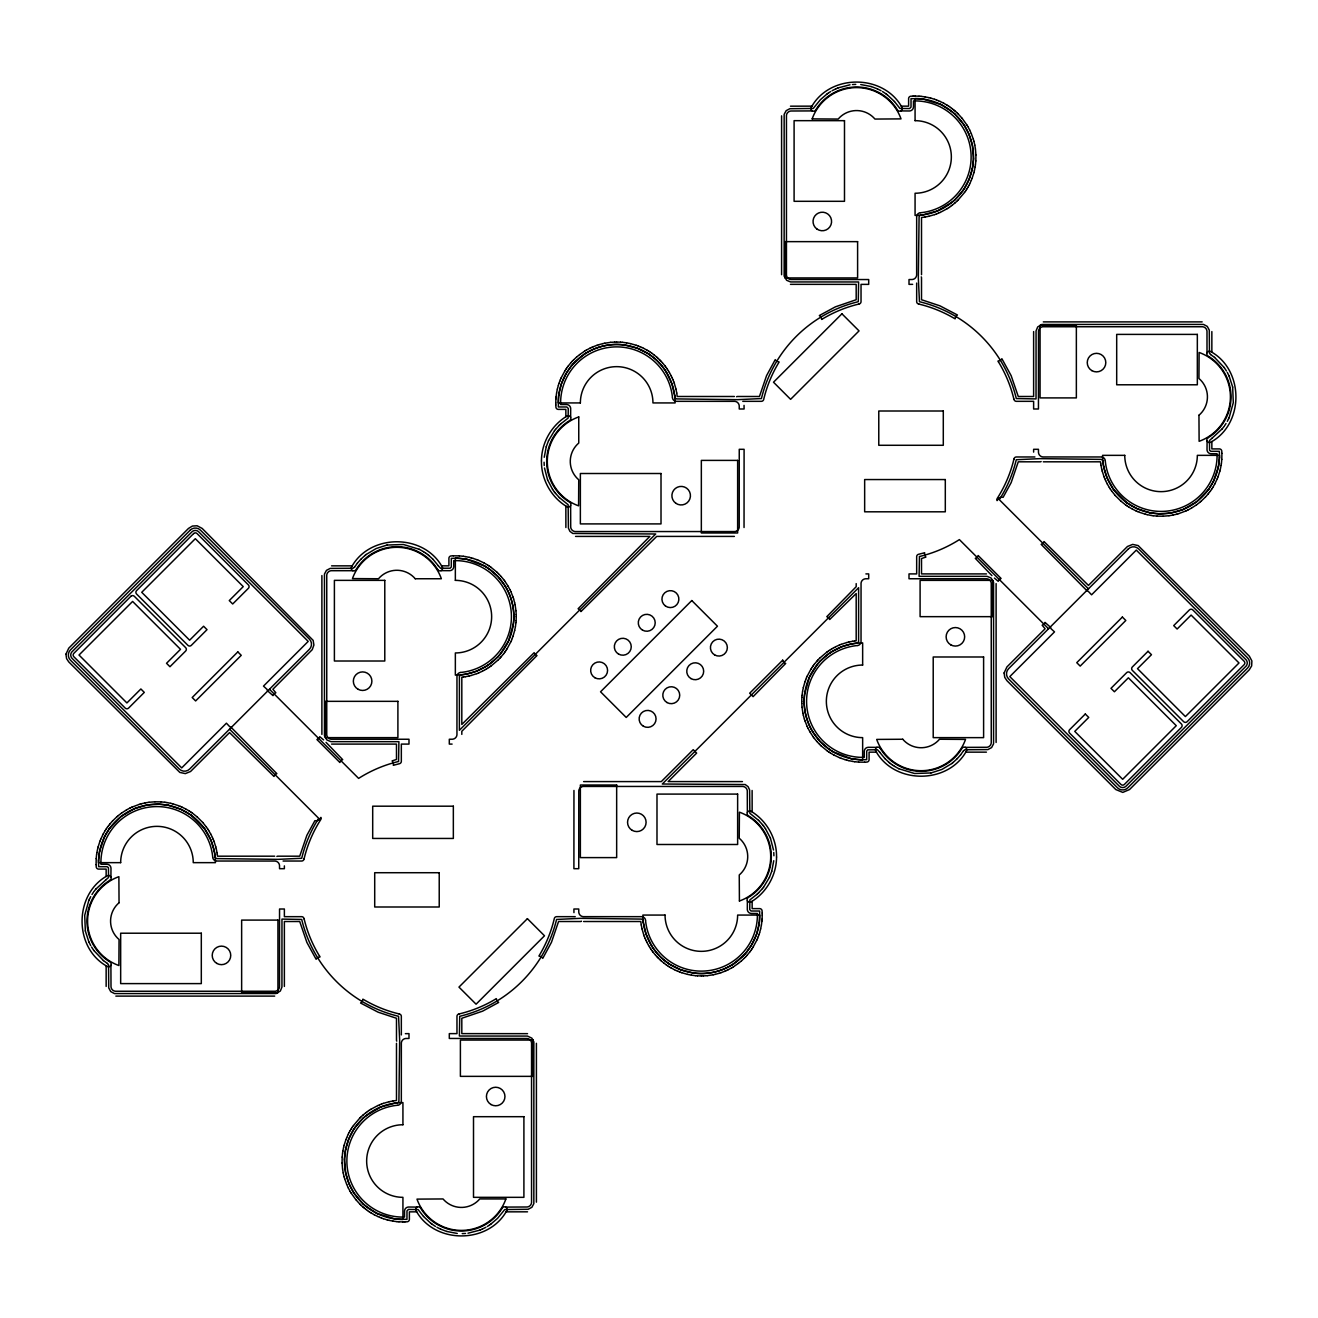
<?xml version="1.0" encoding="UTF-8"?>
<svg xmlns="http://www.w3.org/2000/svg" width="1318" height="1318" viewBox="0 0 1318 1318"><rect width="100%" height="100%" fill="white"/><g stroke="black" fill="none" stroke-linecap="round" stroke-linejoin="round"><path stroke-width="1.5" d="M98.52 860.736L98.636 866.667L107.104 866.684L108.438 867.672L108.537 877.491L106.099 879.666M344.492 1159.148L345.58 1172.443L348.908 1183.416M516.244 616.709L516.129 620.597M555.768 402.88L555.899 399.008M762.232 915.12L762.101 918.992M801.756 701.291L801.871 697.403M973.508 158.852L972.42 145.557L969.092 134.584M1219.48 457.264L1219.364 451.333L1210.896 451.316L1209.562 450.328L1209.463 440.509L1211.901 438.334M96.198 858.71L96.099 864.575M98.52 860.72L99.608 851.247M342.169 1157.122L342.07 1162.987M344.492 1159.115L345.58 1149.658M573.956 790.471L573.907 868.694L578.75 868.694L578.783 790.784A4.844 4.844 0 0 1 583.116 786.451L742.94 786.451A4.844 4.844 0 0 1 747.29 790.784L747.372 812.382M744.044 527.529L744.093 449.306L739.25 449.306L739.217 527.216A4.844 4.844 0 0 1 734.884 531.549L575.06 531.549A4.844 4.844 0 0 1 570.71 527.216L570.628 505.618M973.508 158.885L972.42 168.342M975.831 160.878L975.93 155.013M1219.48 457.28L1218.392 466.753M1221.802 459.29L1221.901 453.425M96.198 858.611L96.576 854.739M342.186 1157.006L342.565 1153.151M515.964 622.574L516.112 620.696M555.899 398.909L556.064 397.015M761.936 920.985L762.101 919.091M801.888 697.304L802.036 695.426M975.814 160.994L975.435 164.849M1221.802 459.389L1221.424 463.261M544.235 457.28L546.245 446.786M773.765 860.72L771.755 871.214M513.328 624.271C515.107 610.992 512.125 597.153 505.025 585.802M515.948 622.673L515.437 626.528M556.064 396.916L556.575 393.077M558.684 395.318L558.338 406.965L566.822 406.982L568.256 408.432L568.14 418.086L561.254 423.506M759.316 922.682L759.662 911.035L751.029 911.002L749.744 909.568L749.86 899.914L756.746 894.494M761.936 921.084L761.425 924.923M802.052 695.327L802.563 691.472M804.672 693.729C802.893 707.008 805.875 720.847 812.975 732.198M96.593 854.641L96.873 852.779M342.581 1153.052L342.845 1151.174M513.328 624.304L508.616 640.779L500.56 653.744M558.684 395.285L561.287 384.148L566.015 373.719M759.316 922.715L756.713 933.852L751.985 944.281M804.672 693.696L809.384 677.221L817.44 664.256M975.155 166.826L975.419 164.948M1221.127 465.221L1221.407 463.359M96.889 852.664L97.647 848.858M342.861 1151.075L343.619 1147.27M556.591 392.962L557.349 389.156M515.42 626.627L514.679 630.432M802.58 691.373L803.321 687.568M761.409 925.038L760.651 928.844M975.139 166.925L974.381 170.73M1221.111 465.336L1220.353 469.142M99.608 851.214L104.501 836.798M345.596 1149.625L348.908 1138.686L353.273 1130.185M972.404 168.375L969.092 179.314L964.727 187.815M1218.392 466.786L1213.499 481.202M304.063 858.825L303.997 859.155A2.422 2.422 0 0 1 301.641 861.033L283.073 861.033M1013.937 459.175L1014.003 458.845A2.422 2.422 0 0 1 1016.359 456.967L1034.927 456.967M97.664 848.759L98.125 846.93M343.652 1147.171L344.113 1145.342M557.366 389.057L558.371 385.317M514.646 630.531L513.031 636.182M803.354 687.469L804.969 681.818M760.634 928.943L759.629 932.683M973.887 172.658L974.348 170.829M1219.875 471.07L1220.336 469.241M98.158 846.831L99.954 841.246M344.13 1145.227L345.926 1139.642M973.87 172.773L972.074 178.358M1219.842 471.169L1218.046 476.754M546.245 446.769L548.568 440.607M771.755 871.231L769.432 877.393M558.404 385.218L558.98 383.423M759.02 934.577L759.596 932.782M559.013 383.307L559.656 381.545M512.372 638.06L512.999 636.281M805.001 681.719L805.627 679.94M758.344 936.455L758.987 934.693M99.987 841.148L100.679 839.385M559.689 381.446L560.381 379.683M511.631 639.905L512.323 638.159M345.975 1139.543L346.667 1137.796M971.333 180.204L972.025 178.457M805.677 679.841L806.369 678.095M757.619 938.317L758.311 936.554M1217.321 478.615L1218.013 476.852M100.728 839.286L103.232 833.981M110.91 965.32L111.009 986.918A4.844 4.844 0 0 0 115.358 991.251L275.182 991.251A4.844 4.844 0 0 0 279.515 986.918L279.548 909.008L284.375 909.008L284.375 916.669L301.641 916.669A2.422 2.422 0 0 1 303.997 918.547L304.063 918.877M560.43 379.584L561.171 377.854M510.84 641.734L511.598 640.004M346.7 1137.698L348.298 1134.155M971.3 180.302L969.702 183.845M806.402 677.996L807.16 676.266M756.829 940.146L757.57 938.416M1207.008 352.829L1206.991 331.082A4.844 4.844 0 0 0 1202.642 326.749L1042.818 326.749A4.844 4.844 0 0 0 1038.485 331.082L1038.452 408.992L1033.625 408.992L1033.625 401.331L1016.359 401.331A2.422 2.422 0 0 1 1014.003 399.453L1013.937 399.123M1217.272 478.714L1214.768 484.019M88.866 900.309L84.698 915.351L85.34 930.936M1229.134 417.691L1233.302 402.649L1232.659 387.064M88.866 900.309L89.558 898.827M548.568 440.607L554.483 430.722M769.432 877.393L763.517 887.278M1229.134 417.691L1228.442 419.173M561.221 377.755L564.928 370.836M510.807 641.833L507.101 648.769M807.193 676.167L810.899 669.231M756.779 940.245L753.072 947.164M89.575 898.81L90.711 896.635M1228.425 419.19L1227.289 421.365M104.517 836.765L109.427 828.594M348.347 1134.073L349.204 1132.393M968.796 185.607L969.653 183.927M1213.483 481.235L1208.573 489.406M103.282 833.899L105.226 830.538M349.27 1132.294L350.176 1130.646M967.824 187.354L968.73 185.706M1214.718 484.101L1212.774 487.462M566.032 373.686L571.452 365.86M350.226 1130.547L351.198 1128.933M966.802 189.067L967.774 187.453M751.968 944.314L746.548 952.14M91.98 894.494L93.331 892.434M354.526 567.168L352.944 568.272L330.192 568.404L326.452 570.365L324.459 574.071L324.459 735.856L326.93 739.991L330.884 741.639L398.909 741.672L398.547 761.425M963.474 750.832L964.908 749.744L987.89 749.58L991.597 747.57L993.558 743.846L993.558 582.21L991.07 578.009L987.116 576.361L919.091 576.328L919.453 556.575M1226.02 423.506L1224.669 425.566M105.275 830.439L106.297 828.857M564.977 370.737L565.999 369.155M506.013 650.449L507.035 648.851M351.263 1128.851L352.285 1127.252M353.29 1130.152L354.311 1128.57M963.689 189.43L964.71 187.848M965.715 190.748L966.737 189.149M810.965 669.149L811.987 667.551M752.001 948.845L753.023 947.263M1211.703 489.143L1212.725 487.561M354.526 567.152L357.409 563.148M963.474 750.848L960.591 754.852M106.363 828.775L107.433 827.21M566.065 369.056L567.135 367.508M504.876 652.081L505.964 650.532M962.601 190.995L963.672 189.446M964.595 192.379L965.666 190.83M352.334 1127.17L353.405 1125.621M354.328 1128.554L355.399 1127.005M812.036 667.468L813.124 665.919M750.865 950.492L751.935 948.944M1210.567 490.79L1211.637 489.225M93.809 891.742L95.802 889.139M1224.191 426.258L1222.198 428.861M107.499 827.127L108.62 825.612M109.443 828.577L121.355 816.254L134.568 808.626M567.201 367.425L568.322 365.91M503.707 653.679L504.827 652.163M962.585 191.028L955.039 199.628M964.529 192.461L958.153 199.974M353.471 1125.539L359.847 1118.026M355.415 1126.972L362.961 1118.372M813.173 665.837L814.293 664.321M749.678 952.09L750.799 950.575M1208.557 489.423L1196.645 501.746L1183.432 509.374M1209.38 492.388L1210.501 490.873M554.499 430.722L555.504 429.437M763.501 887.278L762.496 888.563M108.686 825.529L109.855 824.047M568.387 365.827L570.842 362.829M503.641 653.761L501.169 656.759M814.359 664.239L816.831 661.241M749.612 952.173L747.158 955.171M1208.145 493.953L1209.314 492.471M357.409 563.132L360.671 559.425M960.591 754.868L957.329 758.575M95.819 889.123L106.083 879.666M555.521 429.421L559.425 425.187M762.479 888.579L758.575 892.813M1222.181 428.877L1211.917 438.334M109.921 823.964L112.475 821.048M571.468 365.827L573.973 362.977M500.543 653.761L498.039 656.628M817.457 664.239L819.961 661.372M746.532 952.173L744.027 955.023M1208.079 494.036L1205.525 496.952M570.908 362.747L572.177 361.346M499.835 658.242L501.104 656.842M816.896 661.158L818.165 659.758M745.823 956.654L747.092 955.253M112.557 820.982L116.775 816.896M572.259 361.28L573.561 359.913M573.989 362.961L584.171 354.328M498.023 656.644L489.423 664.173M498.451 659.675L499.769 658.325M818.231 659.675L819.549 658.325M819.977 661.356L828.577 653.827M744.011 955.039L733.829 963.672M744.439 958.087L745.741 956.72M1205.443 497.018L1201.225 501.104M360.671 559.425L364.905 555.521M957.329 758.575L953.095 762.479M573.643 359.847L576.477 357.194M956.72 201.357L958.087 200.056M498.385 659.758L490.873 666.117M819.615 658.242L827.127 651.883M359.913 1117.944L361.28 1116.643M744.357 958.153L741.523 960.806M559.425 425.187L561.237 423.523M758.575 892.813L756.763 894.477M955.023 199.644L952.173 202.148M955.253 202.708L956.654 201.44M361.346 1116.56L362.747 1115.292M362.977 1118.356L365.827 1115.852M576.559 357.129L579.558 354.657M116.841 816.831L118.29 815.611M955.171 202.774L952.173 205.229M362.829 1115.226L365.827 1112.771M1199.71 502.389L1201.159 501.169M741.441 960.871L738.442 963.343M364.921 555.504L366.19 554.499M953.079 762.496L951.81 763.501M118.373 815.545L121.454 813.173M952.14 202.165L937.444 210.962L922.715 214.916M365.86 1115.835L380.556 1107.038L395.285 1103.084M1199.627 502.455L1196.546 504.827M366.206 554.483L376.075 548.568L387.047 545.042M951.794 763.517L941.925 769.432L930.953 772.958M579.64 354.591L584.467 351.263M950.575 206.415L952.09 205.295M365.91 1112.705L367.425 1111.585M738.36 963.409L733.533 966.737M827.226 93.809L820.373 99.723L813.272 108.438L789.811 108.719L786.171 110.663L784.161 114.369L784.144 276.088L786.632 280.289L790.586 281.937L858.611 281.97L858.265 301.707A131.059 131.059 0 0 0 761.425 398.547L737.635 399.667L676.48 398.909L674.981 397.888L674.635 395.318M490.774 1224.191L497.627 1218.277L504.728 1209.562L528.188 1209.281L531.895 1207.272L533.839 1203.631L533.856 1041.912L531.895 1038.189L527.48 1036.08L459.389 1036.03L459.735 1016.293A131.059 131.059 0 0 0 556.575 919.453L580.365 918.333L641.52 919.091L642.953 919.964L643.365 922.682M827.243 93.809L828.577 92.87M490.757 1224.191L489.423 1225.13M948.944 207.552L950.492 206.481M121.536 813.124L126.462 809.927M487.858 665.26L489.406 664.19M489.225 667.254L490.79 666.183M827.21 651.817L828.775 650.746M828.594 653.81L830.142 652.74M1196.464 504.876L1191.538 508.073M367.508 1111.519L369.056 1110.448M828.594 92.87L830.669 91.552M489.406 1225.13L487.331 1226.448M584.187 354.311L585.769 353.29M947.263 208.639L948.845 207.618M486.243 666.298L487.841 665.277M487.561 668.341L489.143 667.32M828.857 650.68L830.439 649.659M830.159 652.723L831.757 651.702M369.155 1110.382L370.737 1109.361M732.231 964.71L733.813 963.689M584.549 351.198L586.164 350.226M585.802 353.273C597.153 346.173 610.992 343.191 624.271 344.97M947.164 208.689L940.245 212.396M486.227 666.315L475.963 671.373L466.786 674.009M485.848 669.363L487.462 668.391M830.538 649.609L832.152 648.637M831.773 651.685L842.037 646.627L851.214 643.991M370.836 1109.311L377.755 1105.604M732.198 964.727C720.847 971.827 707.008 974.809 693.729 973.03M731.836 967.774L733.451 966.802M586.263 350.176L589.673 348.347M126.561 809.878L129.971 808.049M484.101 670.335L485.765 669.412M832.235 648.588L833.899 647.665M1191.439 508.122L1188.029 509.951M731.737 967.824L728.327 969.653M832.119 90.711L835.777 88.866M485.881 1227.289L482.223 1229.134M482.339 671.241L484.019 670.384M833.981 647.616L835.661 646.759M589.772 348.298L591.485 347.491M736.564 396.734L736.713 396.669A2.422 2.422 0 0 1 737.635 396.487L759.448 396.487L766.549 375.679L775.248 359.633A5.239 5.239 0 0 0 779.086 361.956L779.152 361.956A128.587 128.587 0 0 0 763.765 399.123L763.699 399.453A2.422 2.422 0 0 1 761.343 401.331L742.775 401.331M130.07 808L131.784 807.193M482.24 671.29L478.714 672.888M1041.138 461.564L1040.989 461.629A2.422 2.422 0 0 1 1040.067 461.811L1018.27 461.811L1011.153 482.619L1003.113 497.314A5.239 5.239 0 0 0 997.248 500.461L997.083 500.626A2.422 2.422 0 0 1 997.248 498.402A128.439 128.439 0 0 0 1013.921 459.175M276.862 856.436L277.011 856.37A2.422 2.422 0 0 1 277.933 856.189L299.73 856.189L306.847 835.381L314.887 820.686A5.239 5.239 0 0 0 320.752 817.539L320.917 817.374A2.422 2.422 0 0 1 320.752 819.598A128.439 128.439 0 0 0 304.079 858.825M835.76 646.71L839.286 645.112M1186.216 510.807L1187.93 510M581.287 921.331L581.436 921.266A2.422 2.422 0 0 1 580.365 921.513L558.552 921.513L551.451 942.321L542.752 958.367A5.239 5.239 0 0 0 538.914 956.044A128.587 128.587 0 0 0 554.235 918.877L554.301 918.547A2.422 2.422 0 0 1 556.657 916.669L575.225 916.669M726.515 970.509L728.228 969.702M835.793 88.866L838.067 87.894M482.207 1229.134L479.933 1230.106M900.804 110.91L909.535 110.976A4.086 4.086 0 0 0 913.456 106.956L913.456 100.926L915.071 100.909A56.048 56.048 0 0 1 971.053 154.206A56.048 56.048 0 0 1 920.557 212.742M591.584 347.458L593.314 346.7M938.416 213.186L940.146 212.445M441.102 570.628L449.833 570.678A4.086 4.086 0 0 0 453.738 566.658L453.754 560.628L455.353 560.611A56.048 56.048 0 0 1 511.351 613.908A56.048 56.048 0 0 1 460.855 672.444M131.866 807.16L139.23 804.392M1186.134 510.84L1178.77 513.608M876.898 747.372L868.282 747.306A4.086 4.086 0 0 0 864.262 751.342L864.246 757.372L862.647 757.389A56.048 56.048 0 0 1 806.649 704.092A56.048 56.048 0 0 1 857.145 645.556M377.854 1105.555L379.584 1104.813M724.686 971.3L726.416 970.542M417.196 1207.09L408.465 1207.024A4.086 4.086 0 0 0 404.544 1211.044L404.544 1217.074L402.929 1217.091A56.048 56.048 0 0 1 346.947 1163.794A56.048 56.048 0 0 1 397.443 1105.258M593.413 346.667L597.038 345.3M936.554 213.928L938.317 213.236M134.584 808.609L147.418 804.952L158.852 804.194M476.852 673.63L478.615 672.938M839.385 645.062L841.148 644.37M1183.416 509.391L1170.582 513.048L1159.148 513.806M379.683 1104.764L381.446 1104.072M724.587 971.333L720.962 972.7M838.067 87.894L850.011 84.797M479.933 1230.106L467.989 1233.203M934.693 214.603L936.455 213.961M476.754 673.663L471.169 675.459M841.246 644.337L846.831 642.541M381.545 1104.039L383.307 1103.397M934.577 214.636L928.943 216.251M597.136 345.267L598.932 344.69M719.068 973.31L720.864 972.733M383.423 1103.364L389.057 1101.749M599.031 344.657L602.787 343.652M139.329 804.359L141.141 803.832M1176.859 514.168L1178.671 513.641M718.969 973.343L715.213 974.348M469.241 675.953L471.07 675.491M1176.76 514.185L1172.971 515.074M141.24 803.815L145.029 802.926M846.93 642.509L848.759 642.047M858.825 304.063L859.155 303.997A2.422 2.422 0 0 0 861.033 301.641L861.033 284.375L868.694 284.375L868.694 279.548L790.784 279.515A4.844 4.844 0 0 1 786.451 275.182L786.451 115.358A4.844 4.844 0 0 1 790.784 111.009L812.382 110.91M459.175 1013.937L458.845 1014.003A2.422 2.422 0 0 0 456.967 1016.359L456.967 1033.625L449.306 1033.625L449.306 1038.452L527.216 1038.485A4.844 4.844 0 0 1 531.549 1042.818L531.549 1202.642A4.844 4.844 0 0 1 527.216 1206.991L505.618 1207.09M928.844 216.267L925.038 217.025M602.886 343.619L604.731 343.224M469.142 675.969L465.336 676.727M848.858 642.031L852.664 641.273M713.269 974.776L715.114 974.381M389.156 1101.733L392.962 1100.975M387.064 545.042L403.456 544.499L419.173 549.276M930.936 772.958L914.544 773.501L898.827 768.724M604.83 343.207L610.646 342.351M1172.872 515.091L1169.05 515.717M466.753 674.009L460.559 674.931L459.405 676.315L459.389 730.287L655.689 533.988L572.786 533.461L569.936 531.368L568.404 528.106L568.14 504.728L559.425 497.627M851.247 643.991L857.441 643.069L858.595 641.685L858.611 587.713L662.311 784.012L745.214 784.539L748.113 786.698L749.596 789.894L749.86 813.272L758.575 820.373M145.128 802.909L148.95 802.283M713.17 974.793L707.354 975.65M924.923 217.042L921.513 217.503L921.513 274.688M463.359 677.024L465.221 676.744M852.779 641.256L854.641 640.976M393.077 1100.958L396.487 1100.497L396.487 1043.312M922.682 214.933L919.964 215.345L919.091 216.778L918.333 277.933L919.453 301.707A131.059 131.059 0 0 1 1016.293 398.547L1036.03 398.909L1036.063 330.884L1037.711 326.93L1041.846 324.459L1203.548 324.442L1207.272 326.403L1209.281 330.11L1209.446 353.092L1210.534 354.526M1168.934 515.733L1163.086 516.211M463.261 677.04L461.811 677.205L461.811 724.455L534.169 652.69A5.239 5.239 0 0 0 537.003 655.524L461.811 731.292L461.811 734.39M854.739 640.96L856.189 640.795L856.189 593.545L829.632 619.526A5.239 5.239 0 0 0 826.781 616.692L856.189 586.708L856.189 583.61M149.066 802.267L154.914 801.789M395.318 1103.067L398.036 1102.655L398.909 1101.222L399.667 1040.067L398.547 1016.293A131.059 131.059 0 0 1 301.707 919.453L281.97 919.091L281.937 987.116L280.339 991.004L276.154 993.541L114.452 993.558L110.728 991.597L108.719 987.89L108.554 964.908L107.466 963.474M610.745 342.334L614.616 342.087M707.255 975.666L703.384 975.913M852.482 84.533L855.761 84.385M465.518 1233.467L462.239 1233.615M913.012 96.099L910.754 96.23A2.422 2.422 0 0 0 908.613 98.504L908.613 106.148L901.215 106.148M790.471 106.181L811.954 106.148M912.633 284.342L909.008 284.375L909.008 279.548L912.303 279.515A4.844 4.844 0 0 0 916.653 275.182L916.669 216.778A4.086 4.086 0 0 1 920.261 212.725M453.31 555.801L451.02 555.932A2.422 2.422 0 0 0 448.911 558.206L448.911 565.85L441.514 565.85M864.69 762.199L866.98 762.068A2.422 2.422 0 0 0 869.089 759.794L869.089 752.15L876.486 752.15M405.367 1033.658L408.992 1033.625L408.992 1038.452L405.697 1038.485A4.844 4.844 0 0 0 401.347 1042.818L401.331 1101.222A4.086 4.086 0 0 1 397.739 1105.275M527.529 1211.819L506.046 1211.852M404.988 1221.901L407.278 1221.77A2.422 2.422 0 0 0 409.387 1219.496L409.387 1211.852L416.785 1211.852M913.127 96.099L915.005 96.066M614.715 342.07L616.61 342.054M1162.987 516.211L1157.122 516.129M453.425 555.801L459.29 555.899M864.575 762.199L858.71 762.101M155.013 801.789L160.878 801.871M701.39 975.946L703.285 975.93M402.995 1221.934L404.873 1221.901M1043.312 321.889L1202.148 321.889M734.39 396.487L677.205 396.487L676.744 393.077M1043.312 461.811L1100.497 461.811L1100.662 463.261M575.554 536.41L649.856 536.41L578.091 608.768A5.239 5.239 0 0 1 580.925 611.601L656.693 536.41L734.39 536.41M331.576 565.85L352.252 565.85M352.829 570.694L331.082 570.71A4.844 4.844 0 0 0 326.749 575.06L326.749 734.884A4.844 4.844 0 0 0 331.082 739.217L408.992 739.25L408.992 744.093L401.331 744.093L401.331 761.343A2.422 2.422 0 0 1 399.453 763.699L393.308 765.313A5.239 5.239 0 0 0 392.089 760.931L396.487 759.448L396.487 744.093L331.576 744.093M865.893 573.907L868.694 573.907L868.694 578.75L865.399 578.783A4.844 4.844 0 0 0 861.049 583.116L861.033 641.52A4.086 4.086 0 0 1 857.458 645.573M986.424 573.907L921.513 573.907L921.513 558.552L925.911 557.069A5.239 5.239 0 0 1 924.692 552.753L918.547 554.301A2.422 2.422 0 0 0 916.669 556.657L916.669 573.907L909.008 573.907L909.008 578.75L986.918 578.783A4.844 4.844 0 0 1 991.251 583.116L991.251 742.94A4.844 4.844 0 0 1 986.918 747.29L965.32 747.372M415.269 578.75L441.365 578.75A47.184 47.184 0 0 0 352.466 578.586L378.497 578.75A24.136 24.136 0 0 1 415.252 578.767M902.731 739.25L876.684 739.414A47.184 47.184 0 0 0 965.534 739.414L939.503 739.25A24.136 24.136 0 0 1 902.748 739.233M452.107 744.093L449.306 744.093L449.306 739.25L452.601 739.217A4.844 4.844 0 0 0 456.951 734.884L456.967 676.48A4.086 4.086 0 0 1 460.542 672.427M965.748 752.15L986.424 752.15M583.61 781.59L661.306 781.59L693.219 749.678L696.645 753.089L668.144 781.59L742.446 781.59M274.688 856.189L217.503 856.189L217.338 854.739M583.61 921.513L640.795 921.513L641.256 924.923M115.852 996.111L274.688 996.111M915.12 96.066L918.992 96.198M616.709 342.054L620.597 342.169M457.264 558.222L451.333 558.338L451.3 566.971L450.179 568.206L440.509 568.239L438.334 565.801M860.736 759.778L866.667 759.662L866.684 751.178L867.672 749.86L877.491 749.761L879.666 752.199M701.291 975.946L697.403 975.831M402.88 1221.934L399.008 1221.802M790.471 284.342L856.189 284.375L856.189 299.73L835.381 306.847L819.335 315.546A5.239 5.239 0 0 1 821.658 319.368L821.658 319.45A128.587 128.587 0 0 1 858.825 304.063M1159.115 513.806L1149.658 512.702M457.28 558.222L466.753 559.31M860.72 759.778L851.247 758.69M158.885 804.194L168.342 805.298M527.529 1033.658L461.811 1033.625L461.811 1018.27L482.619 1011.153L498.665 1002.454A5.239 5.239 0 0 1 496.342 998.632A128.587 128.587 0 0 1 459.175 1013.937M919.091 96.198L920.985 96.346M620.696 342.186L622.574 342.334M1157.006 516.112L1153.151 515.733M459.389 555.899L463.261 556.278M858.611 762.101L854.739 761.722M160.994 801.888L164.849 802.267M695.426 975.666L697.304 975.814M397.015 1221.654L398.909 1221.802M860.72 84.533L871.214 86.543M457.28 1233.467L446.786 1231.457M921.084 96.362L924.923 96.873M922.682 98.982L911.035 98.636L911.018 107.104L909.568 108.554L899.914 108.438L894.494 101.552M622.673 342.351L626.528 342.845M695.327 975.65L691.472 975.155M395.318 1219.018L406.965 1219.364L406.982 1210.896L408.432 1209.446L418.086 1209.562L423.506 1216.448M396.916 1221.638L393.077 1221.127M922.715 98.982L940.904 104.501M624.304 344.97L637.237 348.216L647.517 353.273M1151.174 515.437L1153.052 515.717M463.359 556.295L465.221 556.575M852.779 761.425L854.641 761.705M164.948 802.283L166.826 802.563M693.696 973.03L680.763 969.784L670.483 964.727M395.285 1219.018L377.096 1213.499M925.038 96.889L928.844 97.647M626.627 342.861L630.432 343.619M1151.075 515.42L1147.27 514.679M465.336 556.591L469.142 557.349M852.664 761.409L848.858 760.651M166.925 802.58L170.73 803.321M691.373 975.139L687.568 974.381M392.962 1221.111L389.156 1220.353M1149.625 512.702L1136.923 508.616L1127.005 502.899M466.786 559.31L484.579 566.015M851.214 758.69L833.421 751.985M168.375 805.298L181.077 809.384L190.995 815.101M918.877 304.063L918.547 303.997A2.422 2.422 0 0 1 916.669 301.641L916.669 283.073M399.123 1013.937L399.453 1014.003A2.422 2.422 0 0 1 401.331 1016.359L401.331 1034.927M928.943 97.664L930.772 98.125M630.531 343.652L636.182 345.267M1145.342 514.185L1147.171 514.646M469.241 557.366L471.07 557.827M846.93 760.173L848.759 760.634M170.829 803.354L172.658 803.815M687.469 974.348L681.818 972.733M387.228 1219.875L389.057 1220.336M930.87 98.158L934.577 99.278M1145.227 514.168L1139.642 512.372M471.169 557.86L472.981 558.371M845.019 759.629L846.831 760.14M172.773 803.832L178.358 805.627M387.13 1219.842L383.423 1218.722M871.231 86.543L877.393 88.866M446.769 1231.457L440.607 1229.134M473.08 558.404L476.754 559.656M844.92 759.596L841.246 758.344M934.693 99.311L936.455 99.954M636.281 345.3L638.06 345.926M679.94 972.074L681.719 972.7M381.545 1218.046L383.307 1218.689M936.554 99.987L938.317 100.679M1137.796 511.631L1139.543 512.323M638.159 345.975L639.905 346.667M476.852 559.689L478.615 560.381M839.385 757.619L841.148 758.311M678.095 971.333L679.841 972.025M178.457 805.677L180.204 806.369M379.683 1217.321L381.446 1218.013M938.416 100.728L940.146 101.47M1135.968 510.84L1137.698 511.598M640.004 346.7L641.734 347.458M478.714 560.43L484.019 562.934M839.286 757.57L833.981 755.066M676.266 970.542L677.996 971.3M180.302 806.402L182.032 807.16M377.854 1216.53L379.584 1217.272M877.393 88.866L881.067 90.711M440.607 1229.134L436.933 1227.289M940.245 101.519L943.721 103.232M1135.869 510.807L1132.393 509.077M641.833 347.491L643.546 348.298M674.454 969.702L676.167 970.509M182.131 807.193L185.607 808.923M377.755 1216.481L374.279 1214.768M898.81 768.724L894.494 766.335M419.19 549.276L423.506 551.665M940.937 104.517L952.14 111.75M643.645 348.347L647.056 350.176M674.355 969.653L670.944 967.824M377.063 1213.483L365.86 1206.25M943.82 103.282L947.164 105.226M1132.294 509.028L1128.933 507.101M833.899 755.016L830.538 753.072M484.101 562.984L487.462 564.928M185.706 808.972L189.067 810.899M374.18 1214.718L370.836 1212.774M647.154 350.226L648.769 351.198M833.388 751.968L828.594 748.871M484.612 566.032L489.406 569.129M669.231 966.802L670.846 967.774M882.516 91.552L885.943 93.809M435.484 1226.448L432.057 1224.191M894.494 766.318L892.434 764.967M423.506 551.682L425.566 553.033M947.263 105.275L948.845 106.297M1127.252 506.013L1128.851 507.035M648.851 351.263L650.449 352.285M647.55 353.29L649.131 354.311M828.857 752.001L830.439 753.023M487.561 564.977L489.143 565.999M668.869 963.689L670.45 964.71M667.551 965.715L669.149 966.737M189.149 810.965L190.748 811.987M369.155 1211.703L370.737 1212.725M1210.55 354.526L1214.553 357.409M107.45 963.474L103.447 960.591M948.944 106.363L950.492 107.433M1125.621 504.876L1127.17 505.964M650.532 352.334L652.081 353.405M649.148 354.328L653.744 357.738M827.21 750.865L828.775 751.935M489.225 566.065L490.79 567.135M668.852 963.672L664.256 960.262M665.919 964.595L667.468 965.666M190.83 812.036L192.379 813.124M367.508 1210.567L369.056 1211.637M892.418 764.967L890.424 763.517M425.582 553.033L427.576 554.483M885.96 93.809L887.278 94.781M432.04 1224.191L430.722 1223.219M950.575 107.499L952.09 108.62M1126.972 502.883L1113.529 489.423M1125.539 504.827L1120.943 501.169M991.943 575.636L975.287 558.338A5.239 5.239 0 0 0 978.121 555.504L1001.087 578.47A5.239 5.239 0 0 0 998.253 581.304L994.398 578.091M652.163 353.471L653.679 354.591M828.577 748.855L819.977 741.326L812.992 732.231M827.127 750.799L821.048 745.823M490.873 567.201L496.952 572.177M489.423 569.145L498.023 576.674L505.008 585.769M664.321 963.409L665.837 964.529M326.057 742.364L342.713 759.662A5.239 5.239 0 0 0 339.879 762.496L316.913 739.53A5.239 5.239 0 0 0 319.747 736.696L323.602 739.909M192.461 813.173L197.057 816.831M191.028 815.117L204.471 828.577M365.91 1209.38L367.425 1210.501M887.278 94.797L894.477 101.535M890.424 763.501L889.139 762.496M427.576 554.499L428.861 555.504M430.722 1223.203L423.523 1216.465M952.173 108.686L953.655 109.855M653.761 354.657L656.759 357.129M664.239 963.343L661.241 960.871M364.345 1208.145L365.827 1209.314M1214.57 357.409L1224.191 367.524M103.43 960.591L93.809 950.476M889.123 762.479L884.889 758.575M428.877 555.521L433.111 559.425M953.738 109.921L955.171 111.14M952.173 111.766L955.023 114.271M653.761 357.755L656.628 360.259M664.239 960.245L661.372 957.741M365.827 1206.234L362.977 1203.729M362.829 1206.86L364.262 1208.079M955.253 111.206L956.654 112.475M1120.86 501.104L1115.292 495.552M656.842 357.194L658.242 358.463M659.758 959.537L661.158 960.806M197.14 816.896L202.708 822.448M361.346 1205.525L362.747 1206.794M956.72 112.557L958.087 113.859M955.039 114.287L963.672 124.452M658.325 358.529L659.675 359.847M656.644 360.275L659.329 362.961M819.615 744.439L820.982 745.741M497.018 572.259L498.385 573.561M661.356 957.725L658.671 955.039M658.325 958.153L659.675 959.471M362.961 1203.713L354.328 1193.548M359.913 1204.141L361.28 1205.443M559.425 497.627L555.521 493.393M758.575 820.373L762.479 824.607M1088.454 588.833L999.308 499.687A130.828 130.828 0 0 0 1016.277 459.735L1040.067 458.631L1101.387 459.405L1102.787 460.559L1103.693 466.753M1048.535 628.752L959.389 539.606A130.828 130.828 0 0 1 919.519 556.493M269.465 689.248L358.611 778.394A130.828 130.828 0 0 1 398.481 761.507M229.546 729.167L318.692 818.313A130.828 130.828 0 0 0 301.723 858.265L277.933 859.369L216.613 858.595L215.279 857.59L214.307 851.247M958.153 113.941L962.091 118.29M659.758 359.913L661.059 361.28M819.549 744.357L816.896 741.523M498.451 573.643L501.104 576.477M656.941 956.72L658.242 958.087M359.847 1204.059L355.909 1199.71M884.889 758.575L879.666 752.216M433.111 559.425L438.334 565.784M661.142 361.346L662.41 362.747M659.346 362.977L661.85 365.827M658.654 955.023L656.15 952.173M655.59 955.253L656.858 956.654M1115.226 495.469L1111.585 490.873M662.476 362.829L664.931 365.827M816.831 741.441L814.359 738.442M501.169 576.559L503.641 579.558M655.524 955.171L653.069 952.173M202.774 822.531L206.415 827.127M555.504 493.377L554.499 492.092M762.496 824.623L763.501 825.908M962.173 118.373L966.737 124.749M661.867 365.86L665.26 370.44M656.133 952.14L652.74 947.56M355.827 1199.627L351.263 1193.251M554.483 492.092L552.571 489.423M763.517 825.908L765.428 828.577M664.997 365.91L666.117 367.425M813.173 736.844L814.293 738.36M503.707 579.64L504.827 581.156M651.883 950.575L653.003 952.09M1224.191 367.541L1226.448 370.968M93.809 950.459L91.552 947.032M1113.512 489.406L1107.038 477.742L1103.693 466.786M1110.448 489.225L1111.519 490.79M666.183 367.508L667.254 369.056M813.124 736.762L809.927 731.836M504.876 581.238L508.073 586.164M650.746 948.944L651.817 950.492M206.481 827.21L207.552 828.775M204.488 828.594L210.962 840.258L214.307 851.214M552.571 489.406L547.596 479.933M765.428 828.594L770.404 838.067M963.689 124.485L964.71 126.067M1109.361 487.561L1110.382 489.143M667.32 369.155L668.341 370.737M665.277 370.457L666.298 372.055M651.702 945.945L652.723 947.543M649.659 947.263L650.68 948.845M207.618 828.857L208.639 830.439M353.29 1191.933L354.311 1193.515M998.533 361.939L997.973 361.05A5.239 5.239 0 0 0 1001.878 358.71L1011.153 375.679L1018.27 396.487L1033.625 396.487L1033.625 331.576M319.467 956.061L320.027 956.95A5.239 5.239 0 0 0 316.122 959.29L306.863 942.37L299.73 921.513L284.375 921.513L284.375 986.424M966.802 124.848L967.774 126.462M964.727 126.083L969.076 134.568M1109.311 487.462L1107.367 484.101M668.391 370.836L669.363 372.45M666.315 372.071L672.015 384.131L674.635 395.285M651.685 945.929L645.985 933.869L643.365 922.715M648.637 945.55L649.609 947.164M208.689 830.538L210.633 833.899M353.273 1191.917L348.924 1183.432M350.226 1191.538L351.198 1193.152M967.824 126.561L969.653 129.971M669.412 372.533L671.241 375.959M809.878 731.737L808.049 728.327M508.122 586.263L509.951 589.673M648.588 945.467L646.759 942.04M350.176 1191.439L348.347 1188.029M1227.289 372.401L1229.134 376.075M90.711 945.599L88.866 941.925M1107.318 484.019L1105.604 480.543M210.682 833.981L212.396 837.457M969.702 130.07L971.3 133.612M921.266 276.862L921.331 277.011A2.422 2.422 0 0 1 921.513 277.933L921.513 299.73L939.948 305.842L957.428 314.986A5.239 5.239 0 0 0 955.138 318.841L953.903 318.165A128.587 128.587 0 0 0 918.844 304.063M671.29 376.058L672.098 377.755M807.193 726.515L808 728.228M510 589.772L510.807 591.485M645.902 940.245L646.71 941.942M396.734 1041.138L396.669 1040.989A2.422 2.422 0 0 1 396.487 1040.067L396.487 1018.27L378.085 1012.175L360.572 1003.014A5.239 5.239 0 0 0 362.862 999.159L364.097 999.835A128.587 128.587 0 0 0 399.156 1013.937M348.298 1187.93L346.7 1184.388M1229.134 376.091L1232.659 387.047M88.866 941.909L85.34 930.953M1104.813 478.714L1105.555 480.444M672.147 377.854L672.888 379.584M807.16 726.416L805.001 720.962M510.84 591.584L512.999 597.038M645.112 938.416L645.853 940.146M212.445 837.556L213.186 839.286M1207.09 441.102L1207.024 449.833A4.086 4.086 0 0 0 1211.044 453.738L1217.074 453.754L1217.091 455.353A56.048 56.048 0 0 1 1163.794 511.351A56.048 56.048 0 0 1 1105.258 460.855M570.628 417.196L570.678 408.465A4.086 4.086 0 0 0 566.658 404.544L560.628 404.544L560.611 402.929A56.048 56.048 0 0 1 613.908 346.947A56.048 56.048 0 0 1 672.444 397.443M747.372 900.804L747.322 909.535A4.086 4.086 0 0 0 751.342 913.456L757.372 913.456L757.389 915.071A56.048 56.048 0 0 1 704.092 971.053A56.048 56.048 0 0 1 645.556 920.557M110.91 876.898L110.992 868.282A4.086 4.086 0 0 0 106.956 864.262L100.926 864.246L100.909 862.647A56.048 56.048 0 0 1 154.206 806.649A56.048 56.048 0 0 1 212.742 857.145M971.333 133.695L973.31 139.23M1104.072 476.852L1104.764 478.615M672.938 379.683L673.63 381.446M644.37 936.554L645.062 938.317M213.236 839.385L213.928 841.148M346.667 1184.305L344.69 1178.77M770.404 838.067L773.501 850.011M547.596 479.933L544.499 467.989M1104.039 476.754L1102.243 471.169M673.663 381.545L674.305 383.307M643.695 934.693L644.337 936.455M213.961 841.246L215.757 846.831M804.392 719.068L804.969 720.864M674.338 383.423L675.953 389.057M643.662 934.577L642.047 928.943M513.031 597.136L513.608 598.932M973.343 139.329L973.87 141.141M804.359 718.969L803.354 715.213M513.641 599.031L514.646 602.787M344.13 1176.859L344.657 1178.671M1101.749 469.241L1102.21 471.07M973.887 141.24L974.776 145.029M344.113 1176.76L343.224 1172.971M215.79 846.93L216.251 848.759M1101.733 469.142L1100.975 465.336M802.926 713.269L803.321 715.114M675.969 389.156L676.727 392.962M642.031 928.844L641.273 925.038M514.679 602.886L515.074 604.731M216.267 848.858L217.025 852.664M974.793 145.128L975.419 148.95M802.909 713.17L802.052 707.354M515.091 604.83L515.948 610.646M343.207 1172.872L342.581 1169.05M1100.678 463.359L1100.958 465.221M217.042 852.779L217.322 854.641M975.435 149.066L975.913 154.914M342.565 1168.934L342.087 1163.086M802.036 707.255L801.789 703.384M515.964 610.745L516.211 614.616M773.765 852.482L773.913 855.761M544.235 465.518L544.087 462.239M1221.901 453.31L1221.77 451.053A2.422 2.422 0 0 0 1219.496 448.911L1211.852 448.911L1211.852 441.514M744.044 405.367L744.093 408.992L739.25 408.992L739.217 405.697A4.844 4.844 0 0 0 734.884 401.347L676.48 401.331A4.086 4.086 0 0 1 672.427 397.739M762.199 913.012L762.068 910.722A2.422 2.422 0 0 0 759.794 908.613L752.15 908.613L752.15 901.215M752.117 790.471L752.15 811.954M565.883 527.529L565.85 506.046M555.801 404.988L555.932 407.278A2.422 2.422 0 0 0 558.206 409.387L565.85 409.387L565.85 416.785M573.956 912.633L573.907 909.008L578.75 909.008L578.783 912.303A4.844 4.844 0 0 0 583.116 916.653L641.52 916.669A4.086 4.086 0 0 1 645.573 920.261M96.099 864.69L96.23 866.98A2.422 2.422 0 0 0 98.504 869.089L106.148 869.089L106.148 876.486M801.756 701.39L801.789 703.285M762.199 913.127L762.232 915.005M555.768 402.995L555.801 404.873M516.211 614.715L516.244 616.61M1211.852 331.576L1211.852 352.252M1198.952 415.269L1199.116 441.316A47.184 47.184 0 0 0 1199.116 352.466L1198.952 378.497A24.136 24.136 0 0 1 1198.935 415.252M1033.625 452.107L1033.625 449.306L1038.452 449.306L1038.485 452.601A4.844 4.844 0 0 0 1042.818 456.951L1101.222 456.967A4.086 4.086 0 0 1 1105.275 460.542M996.111 583.61L996.111 742.446M781.59 115.852L781.59 274.688M536.41 1043.312L536.41 1202.148M321.889 575.554L321.889 734.39M284.375 865.893L284.375 868.694L279.548 868.694L279.515 865.399A4.844 4.844 0 0 0 275.182 861.049L216.778 861.033A4.086 4.086 0 0 1 212.725 857.458M119.048 902.731L118.884 876.684A47.184 47.184 0 0 0 118.884 965.534L119.048 939.503A24.136 24.136 0 0 1 119.065 902.748M106.148 965.748L106.148 986.424M1208.062 437.724A47.794 47.794 0 0 0 1208.062 356.058A2.62 2.62 0 0 1 1207.206 352.45A2.62 2.62 0 0 1 1210.814 351.609C1244.159 370.012 1244.406 423.753 1210.814 442.173A2.62 2.62 0 0 1 1207.206 441.332A2.62 2.62 0 0 1 1208.046 437.724M880.276 748.36A47.794 47.794 0 0 0 961.942 748.36A2.62 2.62 0 0 1 965.55 747.504A2.62 2.62 0 0 1 966.391 751.112C947.971 784.589 894.247 784.539 875.827 751.112A2.62 2.62 0 0 1 876.668 747.504A2.62 2.62 0 0 1 880.276 748.344M109.938 880.276A47.794 47.794 0 0 0 109.938 961.942A2.62 2.62 0 0 1 110.794 965.55A2.62 2.62 0 0 1 107.186 966.391C73.528 947.971 73.874 894.247 107.186 875.827A2.62 2.62 0 0 1 110.794 876.668A2.62 2.62 0 0 1 109.954 880.276M437.724 569.64A47.794 47.794 0 0 0 356.058 569.64A2.62 2.62 0 0 1 352.45 570.496A2.62 2.62 0 0 1 351.609 566.888C370.012 533.411 423.753 533.411 442.173 566.888A2.62 2.62 0 0 1 441.332 570.496A2.62 2.62 0 0 1 437.724 569.656M319.516 956.077A128.587 128.587 0 0 1 304.128 918.91M998.484 361.923A128.587 128.587 0 0 1 1013.871 399.09M541.451 460.938C541.138 479.258 551.155 497.298 566.888 506.689A2.62 2.62 0 0 0 570.496 505.848A2.62 2.62 0 0 0 569.656 502.24A47.794 47.794 0 0 1 569.64 420.574A2.62 2.62 0 0 0 570.496 416.966A2.62 2.62 0 0 0 566.888 416.126C551.435 425.368 541.467 442.93 541.451 460.938M776.549 857.03C776.549 875.037 766.582 892.632 751.112 901.874A2.62 2.62 0 0 1 747.504 901.034A2.62 2.62 0 0 1 748.344 897.426A47.794 47.794 0 0 0 748.36 815.76A2.62 2.62 0 0 1 747.504 812.152A2.62 2.62 0 0 1 751.112 811.311C766.829 820.702 776.846 838.709 776.549 857.03M65.933 654.206L66.592 658.638L68.734 661.883L179.841 772.43L185.327 773.6L190.55 771.508L229.546 732.594L274.012 776.467A5.239 5.239 0 0 1 276.846 773.633L231.26 727.47A2.422 2.422 0 0 0 229.793 726.762L226.416 723.187L181.703 767.9L71.831 658.11A4.844 4.844 0 0 1 71.831 651.965L192.263 531.533A4.844 4.844 0 0 1 198.408 531.533L308.198 641.405L263.485 686.118L267.06 689.38A2.422 2.422 0 0 0 267.752 690.962L273.007 695.624A5.239 5.239 0 0 1 275.841 692.79L272.892 689.248L312.234 649.675L313.898 645.029L313.157 640.383L202.181 528.436L197.107 525.767L192.412 526.047L188.49 528.436L68.734 648.192L65.933 654.206M1004.102 672.971L1004.761 677.386L1006.903 680.648L1115.819 789.564L1122.788 792.398L1129.51 789.564L1249.266 669.808L1251.655 665.887L1251.886 660.961L1249.349 656.199L1138.159 545.57L1132.673 544.4L1127.45 546.492L1088.454 585.406L1043.988 541.533A5.239 5.239 0 0 1 1041.154 544.367L1086.74 590.53A2.422 2.422 0 0 0 1088.207 591.238L1091.584 594.813L1136.297 550.1L1246.169 659.89A4.844 4.844 0 0 1 1246.169 666.035L1125.737 786.467A4.844 4.844 0 0 1 1119.592 786.467L1009.802 676.595L1054.515 631.882L1050.94 628.62A2.422 2.422 0 0 0 1050.248 627.038L1044.993 622.376A5.239 5.239 0 0 1 1042.159 625.21L1045.108 628.752L1006.903 666.957L1004.102 672.971M812.168 118.884L838.199 119.048A24.136 24.136 0 0 1 874.954 119.065L901.018 118.884A47.184 47.184 0 0 0 812.168 118.884M505.881 1198.952L505.832 1199.116A47.184 47.184 0 0 1 416.982 1199.116L443.029 1198.952A24.136 24.136 0 0 0 479.768 1198.935L505.881 1198.952M811.773 106.445L811.311 107.186A2.62 2.62 0 0 0 812.152 110.794A2.62 2.62 0 0 0 815.76 109.954A47.794 47.794 0 0 1 897.426 109.938A2.62 2.62 0 0 0 901.034 110.794A2.62 2.62 0 0 0 901.874 107.186C883.62 74.072 830.604 73.594 811.789 106.412M506.689 1210.814C488.286 1244.291 434.545 1244.274 416.126 1210.814A2.62 2.62 0 0 1 416.966 1207.206A2.62 2.62 0 0 1 420.574 1208.046A47.794 47.794 0 0 0 502.24 1208.062A2.62 2.62 0 0 1 505.848 1207.206A2.62 2.62 0 0 1 506.689 1210.814M190.204 530.149L70.447 649.906A7.265 7.265 0 0 0 70.447 660.17L179.363 769.086A7.265 7.265 0 0 0 189.627 769.086L309.384 649.329A7.265 7.265 0 0 0 309.384 639.065L200.468 530.149A7.265 7.265 0 0 0 190.204 530.149M130.894 596.296L73.857 653.333A2.422 2.422 0 0 0 73.857 656.743L125.194 708.079A2.422 2.422 0 0 0 128.604 708.079L144.288 692.395L140.878 688.968L126.907 702.939L78.998 655.03L132.607 601.436L180.5 649.329L166.529 663.3L169.956 666.727L185.64 651.043A2.422 2.422 0 0 0 185.64 647.616L134.321 596.296A2.422 2.422 0 0 0 130.894 596.296M193.631 533.559L136.594 590.596A2.422 2.422 0 0 0 136.594 594.023L187.914 645.342A2.422 2.422 0 0 0 191.341 645.342L207.025 629.658L203.598 626.231L189.627 640.202L141.734 592.309L195.328 538.7L243.237 586.609L229.266 600.58L232.693 603.99L248.377 588.322A2.422 2.422 0 0 0 248.377 584.895L197.041 533.559A2.422 2.422 0 0 0 193.631 533.559M237.817 651.899L192.197 697.519L195.624 700.945L241.243 655.326L237.817 651.899M841.922 313.799L773.501 382.22L790.602 399.338L859.039 330.9L841.922 313.799M691.785 600.547L600.547 691.785L626.215 717.453L717.453 626.215L691.785 600.547M782.711 660.17L749.678 693.219L753.089 696.645L785.709 663.448A5.239 5.239 0 0 1 782.876 660.598L782.711 660.17M527.398 918.662L458.961 987.1L476.078 1004.201L544.499 935.78L527.398 918.662M1128.373 548.914L1008.616 668.671A7.265 7.265 0 0 0 1008.616 678.935L1117.532 787.851A7.265 7.265 0 0 0 1127.796 787.851L1247.553 668.094A7.265 7.265 0 0 0 1247.553 657.83L1138.637 548.914A7.265 7.265 0 0 0 1128.373 548.914M1122.376 617.055L1076.757 662.674L1080.183 666.101L1125.803 620.481L1122.376 617.055M1085.307 714.01L1069.623 729.678A2.422 2.422 0 0 0 1069.623 733.105L1120.959 784.441A2.422 2.422 0 0 0 1124.369 784.441L1181.406 727.404A2.422 2.422 0 0 0 1181.406 723.977L1130.086 672.658A2.422 2.422 0 0 0 1126.659 672.658L1110.975 688.342L1114.402 691.769L1128.373 677.798L1176.266 725.691L1122.672 779.3L1074.763 731.391L1088.734 717.42L1085.307 714.01M1148.044 651.273L1132.36 666.957A2.422 2.422 0 0 0 1132.36 670.384L1183.679 721.704A2.422 2.422 0 0 0 1187.106 721.704L1244.143 664.667A2.422 2.422 0 0 0 1244.143 661.257L1192.806 609.921A2.422 2.422 0 0 0 1189.396 609.921L1173.712 625.605L1177.122 629.032L1191.093 615.061L1239.002 662.97L1185.393 716.564L1137.5 668.671L1151.471 654.7L1148.044 651.273M578.75 416.933L578.586 416.982A47.184 47.184 0 0 0 578.586 505.832L578.75 479.801A24.136 24.136 0 0 1 578.767 443.046L578.75 416.933M739.414 901.018L739.25 874.971A24.136 24.136 0 0 0 739.233 838.232L739.414 812.168A47.184 47.184 0 0 1 739.414 901.018M844.492 120.663L794.095 120.663L794.095 201.308L844.492 201.308L844.492 120.663M857.606 241.639L785.017 241.639L785.017 277.933L857.606 277.933L857.606 241.639M1076.361 325.315L1040.067 325.315L1040.067 397.904L1076.361 397.904L1076.361 325.315M1197.337 334.393L1116.692 334.393L1116.692 384.79L1197.337 384.79L1197.337 334.393M580.365 402.929L558.189 402.929A58.47 58.47 0 0 1 616.659 344.459A58.47 58.47 0 0 1 675.129 402.929L652.954 402.929A36.294 36.294 0 0 0 616.659 366.651A36.294 36.294 0 0 0 580.365 402.929M943.293 411.002L878.776 411.002L878.776 445.286L943.293 445.286L943.293 411.002M1124.748 455.353L1102.573 455.353A58.47 58.47 0 0 0 1161.043 513.822A58.47 58.47 0 0 0 1219.512 455.353L1197.337 455.353A36.294 36.294 0 0 1 1161.043 491.647A36.294 36.294 0 0 1 1124.748 455.353M737.635 460.394L701.341 460.394L701.341 532.983L737.635 532.983L737.635 460.394M661.01 473.508L580.365 473.508L580.365 523.905L661.01 523.905L661.01 473.508M945.303 479.554L864.657 479.554L864.657 511.812L945.303 511.812L945.303 479.554M384.79 580.365L334.393 580.365L334.393 661.01L384.79 661.01L384.79 580.365M992.685 580.365L920.096 580.365L920.096 616.659L992.685 616.659L992.685 580.365M983.607 656.99L933.21 656.99L933.21 737.635L983.607 737.635L983.607 656.99M397.904 701.341L325.315 701.341L325.315 737.635L397.904 737.635L397.904 701.341M616.659 785.017L580.365 785.017L580.365 857.606L616.659 857.606L616.659 785.017M737.635 794.095L656.99 794.095L656.99 844.492L737.635 844.492L737.635 794.095M453.343 806.188L372.697 806.188L372.697 838.446L453.343 838.446L453.343 806.188M120.663 862.647L98.488 862.647A58.47 58.47 0 0 1 156.957 804.178A58.47 58.47 0 0 1 215.427 862.647L193.252 862.647A36.294 36.294 0 0 0 156.957 826.353A36.294 36.294 0 0 0 120.663 862.647M439.224 872.714L374.707 872.714L374.707 906.998L439.224 906.998L439.224 872.714M665.046 915.071L642.871 915.071A58.47 58.47 0 0 0 701.341 973.541A58.47 58.47 0 0 0 759.811 915.071L737.635 915.071A36.294 36.294 0 0 1 701.341 951.349A36.294 36.294 0 0 1 665.046 915.071M277.933 920.096L241.639 920.096L241.639 992.685L277.933 992.685L277.933 920.096M201.308 933.21L120.663 933.21L120.663 983.607L201.308 983.607L201.308 933.21M532.983 1040.067L460.394 1040.067L460.394 1076.361L532.983 1076.361L532.983 1040.067M523.905 1116.692L473.508 1116.692L473.508 1197.337L523.905 1197.337L523.905 1116.692M915.071 120.663L915.071 98.488A58.47 58.47 0 0 1 973.541 156.957A58.47 58.47 0 0 1 915.071 215.427L915.071 193.252A36.294 36.294 0 0 0 951.349 156.957A36.294 36.294 0 0 0 915.071 120.663M862.647 665.046L862.647 642.871A58.47 58.47 0 0 0 804.178 701.341A58.47 58.47 0 0 0 862.647 759.811L862.647 737.635A36.294 36.294 0 0 1 826.353 701.341A36.294 36.294 0 0 1 862.647 665.046M455.353 580.365L455.353 558.189A58.47 58.47 0 0 1 513.822 616.659A58.47 58.47 0 0 1 455.353 675.129L455.353 652.954A36.294 36.294 0 0 0 491.647 616.659A36.294 36.294 0 0 0 455.353 580.365M402.929 1124.748L402.929 1102.573A58.47 58.47 0 0 0 344.459 1161.043A58.47 58.47 0 0 0 402.929 1219.512L402.929 1197.337A36.294 36.294 0 0 1 366.651 1161.043A36.294 36.294 0 0 1 402.929 1124.748M665.475 606A8.468 8.468 0 0 0 678.836 599.954A8.468 8.468 0 0 0 666.908 591.403A8.468 8.468 0 0 0 665.475 606M714.653 654.931A8.468 8.468 0 0 0 727.355 647.599A8.468 8.468 0 0 0 714.653 640.268A8.468 8.468 0 0 0 714.653 654.931M642.509 630.119A8.468 8.468 0 0 0 655.211 622.788A8.468 8.468 0 0 0 642.509 615.457A8.468 8.468 0 0 0 642.509 630.119M690.978 678.589A8.468 8.468 0 0 0 703.68 671.257A8.468 8.468 0 0 0 690.978 663.926A8.468 8.468 0 0 0 690.978 678.589M618.554 654.074A8.468 8.468 0 0 0 631.256 646.743A8.468 8.468 0 0 0 618.554 639.411A8.468 8.468 0 0 0 618.554 654.074M667.023 702.543A8.468 8.468 0 0 0 679.726 695.212A8.468 8.468 0 0 0 667.023 687.881A8.468 8.468 0 0 0 667.023 702.543M594.879 677.732A8.468 8.468 0 0 0 607.582 670.401A8.468 8.468 0 0 0 594.879 663.069A8.468 8.468 0 0 0 594.879 677.732M643.365 726.218A8.468 8.468 0 0 0 656.067 718.887A8.468 8.468 0 0 0 643.365 711.539A8.468 8.468 0 0 0 643.365 726.218M1091.881 370.638A9.275 9.275 0 0 0 1105.802 362.615A9.275 9.275 0 0 0 1091.881 354.575A9.275 9.275 0 0 0 1091.881 370.638M816.913 229.019A9.275 9.275 0 0 0 831.543 222.38A9.275 9.275 0 0 0 818.494 213.022A9.275 9.275 0 0 0 816.913 229.019M675.772 503.229A9.275 9.275 0 0 0 690.401 496.589A9.275 9.275 0 0 0 677.353 487.232A9.275 9.275 0 0 0 675.772 503.229M950.756 644.848A9.275 9.275 0 0 0 964.661 636.825A9.275 9.275 0 0 0 950.756 628.785A9.275 9.275 0 0 0 950.756 644.848M216.844 963.425A9.275 9.275 0 0 0 230.749 955.385A9.275 9.275 0 0 0 216.844 947.362A9.275 9.275 0 0 0 216.844 963.425M491.054 1104.55A9.275 9.275 0 0 0 504.959 1096.527A9.275 9.275 0 0 0 491.054 1088.487A9.275 9.275 0 0 0 491.054 1104.55M632.179 830.34A9.275 9.275 0 0 0 646.1 822.317A9.275 9.275 0 0 0 632.179 814.277A9.275 9.275 0 0 0 632.179 830.34M357.969 689.215A9.275 9.275 0 0 0 371.89 681.175A9.275 9.275 0 0 0 357.969 673.152A9.275 9.275 0 0 0 357.969 689.215"/></g></svg>
